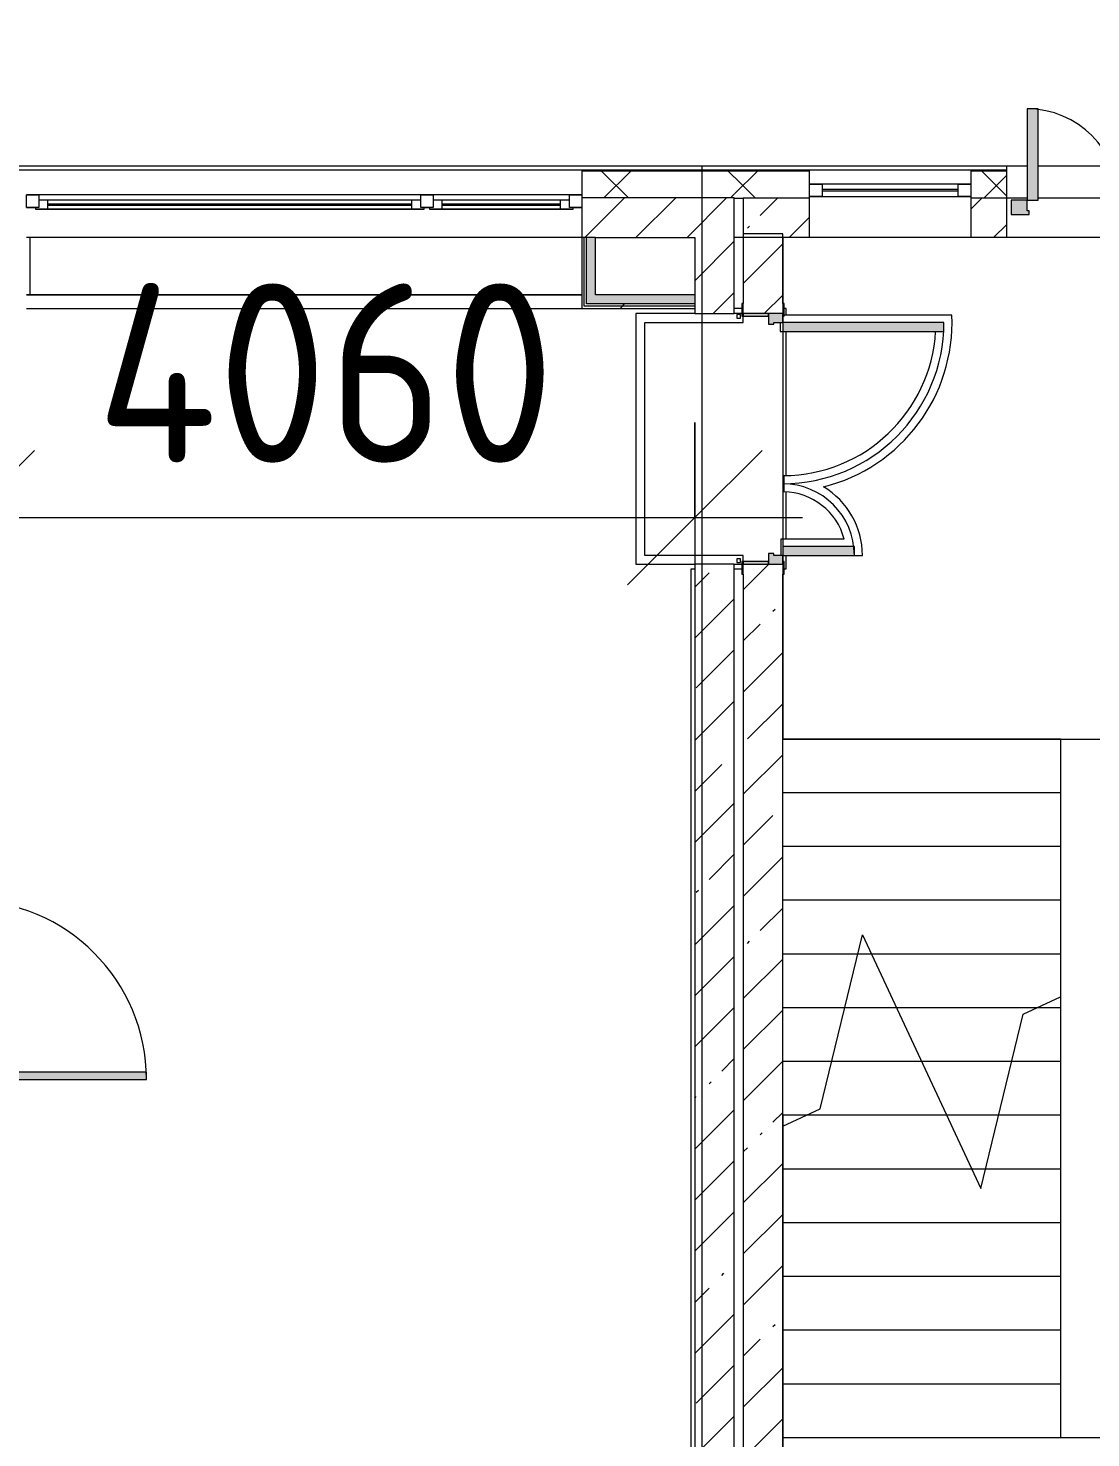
# Model space of a CAD drawing. Header units: millimetres. Extents: x 81425 to 274970, y -8553 to 29000.
# Drawn here: x 182510 to 188439, y 16700 to 24568 of the extents above; entities that cross this region are included whole.
import ezdxf

# ---------------------------------------------------------------- set-up
doc = ezdxf.new("R2010")
doc.units = ezdxf.units.MM
for name, color, linetype, lineweight in [('A-ANNO-DIMS', 7, 'Continuous', 9), ('A-ANNO-DIMS-500', 7, 'Continuous', 9), ('A-GLAZ-3', 7, 'Continuous', 5), ('A-WALL', 7, 'Continuous', 9), ('A-WALL-7', 7, 'Continuous', 5), ('I-WALL-3', 7, 'Continuous', 5), ('S-STRS-3', 7, 'Continuous', 5), ('S-STRS-MBND-1', 7, 'Continuous', 5), ('Оси', 7, 'Continuous', 9)]:
    doc.layers.add(name, color=color, linetype=linetype, lineweight=lineweight)
for name, color, linetype, lineweight, true_color in [('A-DOOR-5', 7, 'Continuous', 5, 0xe2e2e2), ('A-DOOR-6', 7, 'Continuous', 5, 0xaaaaaa), ('A-DOOR-FRAM-3', 7, 'Continuous', 5, 0xe2e2e2), ('A-DOOR-FRAM-4', 7, 'Continuous', 5, 0xaaaaaa), ('A-FLOR-2', 7, 'Continuous', 5, 0xaaaaaa), ('I-WALL-2', 7, 'Continuous', 9, 0xe7e7e7)]:
    doc.layers.add(name, color=color, linetype=linetype, lineweight=lineweight, true_color=true_color)
doc.styles.add('ISOCPEUR_4', font='isocpeur.ttf', dxfattribs={"width": 0.9, "height": 1000})
doc.dimstyles.new('ISO-2_0_0_9К_Средний_округл2_2', dxfattribs={"dimscale": 304.8, "dimtxt": 995.981176, "dimasz": 2.46063, "dimexe": 1.968504, "dimexo": 0, "dimgap": 0, "dimtad": 1, "dimdec": 0, "dimrnd": 10, "dimzin": 0, "dimdsep": 46, "dimtxsty": 'ISOCPEUR_4', "dimblk1": 'OBLIQUE', "dimblk2": 'OBLIQUE', "dimsah": 1, "dimcen": 0.09, "dimdle": 1.968504, "dimazin": 0, "dimtfac": 1, "dimtdec": 4, "dimtix": 1, "dimtmove": 0, "dimatfit": 3, "dimfxl": 1, "dimtvp": 1, "dimtolj": 1, "dimtzin": 0, "dimarcsym": 2})
pattern_1 = [(45, (147960.08, 0), (-285.123, 285.123), []), (45, (148245.2, 0), (-285.123, 285.123), [504.031, -100.806, 16.764, -84.042])]
pattern_2 = [(45, (147960.1, 0), (-353.5534, 353.5534), []), (135, (147960.1, 0), (-353.5534, -353.5534), [])]
pattern_3 = [(45, (147960.1, 0), (-530.33, 530.33), []), (135, (147960.1, 0), (-530.33, -530.33), [])]

# ---------------------------------------------------------------- blocks, each defined once
blk = doc.blocks.new('110_Дверь_СКБ_2Ст - Д-1 Лестничная клетка EIS60-V126-1_8_3_птичка')
at = {"layer": 'A-DOOR-5'}
for points in [[(-587.5, 264.2), (-587.5, 1010), (-637.5, 1010), (-637.5, 110), (-587.5, 110)], [(662.5, 264.2), (662.5, 510), (612.5, 510), (612.5, 110), (662.5, 110)], [(712.5, -110), (712.5, 30), (697.5, 30), (697.5, -110)]]:
    blk.add_hatch(color=256, dxfattribs=at).paths.add_polyline_path(points)
h = blk.add_hatch(color=256, dxfattribs=at)
h.paths.add_polyline_path([(712.5, 98.9), (712.5, 110), (662.5, 110), (662.5, 60), (652.5, 60), (652.5, 30), (712.5, 30)])
h.paths.add_polyline_path([(-627.5, 50), (-627.5, 60), (-637.5, 60), (-637.5, 110), (-687.5, 110), (-687.5, 30), (-627.5, 30)])
at = {"layer": 'A-DOOR-FRAM-3'}
for points in [[(-672.5, 118), (-742.5, 118), (-742.5, 110), (-672.5, 110)], [(767.5, 110), (767.5, 118), (697.5, 118), (697.5, 110), (712.5, 110)], [(-672.5, 30), (-687.5, 30), (-687.5, -110), (-672.5, -110)], [(-672.5, -118), (-672.5, -110), (-742.5, -110), (-742.5, -118), (-686.8, -118)], [(767.5, -110), (697.5, -110), (697.5, -118), (767.5, -118)]]:
    blk.add_hatch(color=256, dxfattribs=at).paths.add_polyline_path(points)
at = {"layer": 'A-DOOR-6'}
for p, q in [((-637.5, 1010), (-637.5, 110)), ((-587.5, 1010), (-637.5, 1010)), ((-587.5, 110), (-587.5, 1010)), ((662.5, 510), (612.5, 510)), ((612.5, 510), (612.5, 110)), ((662.5, 110), (662.5, 510)), ((-637.5, 110), (-587.5, 110)), ((612.5, 110), (662.5, 110))]:
    blk.add_line(p, q, dxfattribs=at)
for centre, radius, start, end in [((-637.5, 110), 900, 0, 90), ((662.5, 110), 400, 90, 180)]:
    blk.add_arc(centre, radius, start, end, dxfattribs=at)
at = {"layer": 'A-DOOR-FRAM-4'}
for p, q in [((-672.5, 118), (-742.5, 118)), ((-742.5, 118), (-742.5, 110)), ((-742.5, 110), (-672.5, 110)), ((-637.5, 110), (-687.5, 110)), ((-687.5, 110), (-687.5, 30)), ((-672.5, 110), (-672.5, 118)), ((-637.5, 60), (-637.5, 110)), ((662.5, 110), (662.5, 60)), ((712.5, 110), (662.5, 110)), ((767.5, 118), (697.5, 118)), ((697.5, 118), (697.5, 110)), ((697.5, 110), (767.5, 110)), ((712.5, 30), (712.5, 110)), ((767.5, 110), (767.5, 118)), ((-687.5, 30), (-627.5, 30)), ((-672.5, 30), (-687.5, 30)), ((-687.5, 30), (-687.5, -110)), ((-672.5, -110), (-672.5, 30)), ((-627.5, 60), (-637.5, 60)), ((-627.5, 30), (-627.5, 60)), ((662.5, 60), (652.5, 60)), ((652.5, 60), (652.5, 30)), ((652.5, 30), (712.5, 30)), ((712.5, 30), (697.5, 30)), ((697.5, 30), (697.5, -110)), ((712.5, -110), (712.5, 30)), ((-672.5, -110), (-742.5, -110)), ((-742.5, -110), (-742.5, -118)), ((-742.5, -118), (-672.5, -118)), ((-687.5, -110), (-672.5, -110)), ((-672.5, -118), (-672.5, -110)), ((697.5, -110), (712.5, -110)), ((767.5, -110), (697.5, -110)), ((697.5, -110), (697.5, -118)), ((697.5, -118), (767.5, -118)), ((767.5, -118), (767.5, -110))]:
    blk.add_line(p, q, dxfattribs=at)
blk = doc.blocks.new('120_Окно_СКБ_2Ст - 120_Окно_СКБ_2Ст 3100х2500 _мал_створка слева_-V127-1_8_3_птичка')
at = {"layer": 'A-GLAZ-3'}
for p, q in [((-1550, -127), (-1550, -57)), ((-1550, -57), (-1480, -57)), ((1550, -57), (-1550, -57)), ((-1480, -57), (-1480, -127)), ((650, -127), (650, -57)), ((650, -57), (720, -57)), ((720, -57), (720, -127)), ((1480, -127), (1480, -57)), ((1480, -57), (1550, -57)), ((1550, -57), (1550, -127)), ((-1480, -127), (-1550, -127)), ((-1550, -127), (-1500, -127)), ((-1480, -127), (-1500, -127)), ((-1500, -127), (-1500, -137)), ((-1500, -137), (670, -137)), ((670, -137), (-1500, -137)), ((650, -87), (-1480, -87)), ((-1480, -87), (-1480, -127)), ((-1430, -137), (-1430, -87)), ((-1430, -107), (600, -107)), ((600, -117), (-1430, -117)), ((600, -137), (600, -87)), ((650, -127), (650, -87)), ((720, -127), (650, -127)), ((670, -127), (650, -127)), ((670, -127), (700, -127)), ((670, -137), (670, -127)), ((720, -127), (700, -127)), ((700, -127), (700, -137)), ((700, -137), (1500, -137)), ((1500, -137), (700, -137)), ((1480, -87), (720, -87)), ((720, -87), (720, -127)), ((770, -137), (770, -87)), ((770, -107), (1430, -107)), ((1430, -117), (770, -117)), ((1430, -137), (1430, -87)), ((1480, -127), (1480, -87)), ((1550, -127), (1480, -127)), ((1500, -127), (1480, -127)), ((1500, -127), (1550, -127)), ((1500, -137), (1500, -127))]:
    blk.add_line(p, q, dxfattribs=at)
blk = doc.blocks.new('110_Дверь_СКБ_1Ст_Внутренняя1 - Д-4к_п__1100x2100h_Артистические EI30-23988509-1_8_3_птичка')
at = {"layer": 'A-DOOR-5'}
h = blk.add_hatch(color=256, dxfattribs=at)
h.paths.add_polyline_path([(537.5, 20), (537.5, 100), (512.5, 100), (512.5, 60), (502.5, 60), (502.5, 20), (522.5, 20)])
h.paths.add_polyline_path([(-477.5, 60), (-487.5, 60), (-487.5, 100), (-512.5, 100), (-512.5, 20), (-477.5, 20), (-477.5, 44)])
at = {"layer": 'A-DOOR-6'}
h = blk.add_hatch(dxfattribs=at)
h.set_pattern_fill('FP_121', color=256, style=0, pattern_type=2)
h.set_pattern_definition([(135, (1751.41, 164.685), (-14.14214, -14.14214), []), (225, (1751.41, 164.685), (14.14214, -14.14214), [])])
h.paths.add_polyline_path([(562.5, 100), (537.5, 100), (537.5, -100), (562.5, -100), (562.5, -72.6)])
at = {"layer": 'A-DOOR-FRAM-3'}
for points in [[(512.5, 156.8), (512.5, 1100), (472.5, 1100), (472.5, 100), (512.5, 100), (512.5, 120)], [(-497.5, 100), (-497.5, 108), (-567.5, 108), (-567.5, 100), (-512.5, 100)], [(592.5, 108), (522.5, 108), (522.5, 100), (592.5, 100)], [(-497.5, -72.6), (-497.5, 20), (-512.5, 20), (-512.5, -100), (-497.5, -100)], [(537.5, -100), (537.5, 20), (522.5, 20), (522.5, -100)], [(-497.5, -108), (-497.5, -100), (-567.5, -100), (-567.5, -108), (-512.5, -108)], [(592.5, -100), (522.5, -100), (522.5, -108), (592.5, -108)]]:
    blk.add_hatch(color=256, dxfattribs=at).paths.add_polyline_path(points)
at = {"layer": 'A-DOOR-FRAM-4'}
h = blk.add_hatch(dxfattribs=at)
h.set_pattern_fill('FP_122', color=256, style=0, pattern_type=2)
h.set_pattern_definition([(45, (-371.384, 164.685), (-14.1421, 14.1421), []), (135, (-371.384, 164.685), (-14.1421, -14.1421), [])])
h.paths.add_polyline_path([(-512.5, -100), (-512.5, 100), (-537.5, 100), (-537.5, -100)])
at = {"layer": 'A-DOOR-6'}
for p, q in [((512.5, 1100), (472.5, 1100)), ((472.5, 1100), (472.5, 100)), ((512.5, 100), (512.5, 1100)), ((472.5, 100), (512.5, 100))]:
    blk.add_line(p, q, dxfattribs=at)
blk.add_arc((512.5, 100), 1000, 90, 180, dxfattribs=at)
at = {"layer": 'A-DOOR-FRAM-4'}
for p, q in [((-497.5, 108), (-567.5, 108)), ((-567.5, 108), (-567.5, 100)), ((-567.5, 100), (-497.5, 100)), ((-512.5, 100), (-537.5, 100)), ((-537.5, 100), (-537.5, -100)), ((-487.5, 100), (-512.5, 100)), ((-512.5, 100), (-512.5, 20)), ((-512.5, -100), (-512.5, 100)), ((-497.5, 100), (-512.5, 100)), ((-512.5, 100), (-512.5, 99)), ((-512.5, 99), (-497.5, 99)), ((-497.5, 100), (-497.5, 108)), ((-497.5, 99), (-497.5, 100)), ((-487.5, 60), (-487.5, 100)), ((512.5, 100), (512.5, 60)), ((537.5, 100), (512.5, 100)), ((592.5, 108), (522.5, 108)), ((522.5, 108), (522.5, 100)), ((537.5, 100), (522.5, 100)), ((522.5, 100), (522.5, 99)), ((522.5, 100), (592.5, 100)), ((522.5, 99), (537.5, 99)), ((537.5, 20), (537.5, 100)), ((562.5, 100), (537.5, 100)), ((537.5, 100), (537.5, -100)), ((537.5, 99), (537.5, 100)), ((562.5, -100), (562.5, 100)), ((592.5, 100), (592.5, 108)), ((-512.5, 20), (-477.5, 20)), ((-497.5, 20), (-512.5, 20)), ((-512.5, 20), (-512.5, -100)), ((-497.5, -100), (-497.5, 20)), ((-477.5, 60), (-487.5, 60)), ((-477.5, 20), (-477.5, 60)), ((512.5, 60), (502.5, 60)), ((502.5, 60), (502.5, 20)), ((502.5, 20), (537.5, 20)), ((537.5, 20), (522.5, 20)), ((522.5, 20), (522.5, -100)), ((537.5, -100), (537.5, 20)), ((-497.5, -100), (-567.5, -100)), ((-567.5, -100), (-567.5, -108)), ((-567.5, -108), (-497.5, -108)), ((-537.5, -100), (-512.5, -100)), ((-512.5, -100), (-497.5, -100)), ((-497.5, -108), (-497.5, -100)), ((522.5, -100), (537.5, -100)), ((592.5, -100), (522.5, -100)), ((522.5, -100), (522.5, -108)), ((522.5, -108), (592.5, -108)), ((537.5, -100), (562.5, -100)), ((592.5, -108), (592.5, -100))]:
    blk.add_line(p, q, dxfattribs=at)
blk = doc.blocks.new('110_Дверь_СКБ_2Ст_Наружная - ДН-1_л__ Двухстворчатая 1350 х3200 _ЛК_ в свету с верхним остеклением 2-22448815-1_8_3_птичка')
at = {"layer": 'A-DOOR-5'}
for points in [[(754.5, -91), (754.5, 869), (694.5, 869), (694.5, -91)], [(-655.5, -91), (-655.5, 419), (-715.5, 419), (-715.5, -91)]]:
    blk.add_hatch(color=256, dxfattribs=at).paths.add_polyline_path(points)
h = blk.add_hatch(color=256, dxfattribs=at)
h.paths.add_polyline_path([(754.5, -171), (844.5, -171), (844.5, -91), (754.5, -91), (754.5, -151), (744.5, -151), (744.5, -171)])
h.paths.add_polyline_path([(-715.5, -171), (-705.5, -171), (-705.5, -151), (-715.5, -151), (-715.5, -91), (-805.5, -91), (-805.5, -171)])
at = {"layer": 'A-DOOR-6'}
for p, q in [((754.5, 869), (694.5, 869)), ((694.5, 869), (694.5, -91)), ((754.5, -91), (754.5, 869)), ((-715.5, 419), (-715.5, -91)), ((-655.5, 419), (-715.5, 419)), ((-655.5, -91), (-655.5, 419)), ((-715.5, -91), (-655.5, -91)), ((694.5, -91), (754.5, -91))]:
    blk.add_line(p, q, dxfattribs=at)
for centre, radius, start, end in [((754.5, -91), 960, 90, 180), ((-715.5, -91), 510, 0, 90)]:
    blk.add_arc(centre, radius, start, end, dxfattribs=at)
at = {"layer": 'A-DOOR-FRAM-4'}
for p, q in [((-715.5, -91), (-805.5, -91)), ((-805.5, -91), (-805.5, -171)), ((-715.5, -151), (-715.5, -91)), ((-705.5, -151), (-715.5, -151)), ((-705.5, -171), (-705.5, -151)), ((754.5, -151), (744.5, -151)), ((744.5, -151), (744.5, -171)), ((754.5, -91), (754.5, -151)), ((844.5, -91), (754.5, -91)), ((844.5, -171), (844.5, -91)), ((-805.5, -171), (-705.5, -171)), ((744.5, -171), (844.5, -171))]:
    blk.add_line(p, q, dxfattribs=at)
blk = doc.blocks.new('120_Окно_СКБ_1Ст - 120_Окно_СКБ_1Ст 900х2500_h_ глухое-23537403-1_8_3_птичка')
at = {"layer": 'A-GLAZ-3'}
for p, q in [((-450, -67), (-450, 3)), ((-450, 3), (-380, 3)), ((450, 3), (-450, 3)), ((-380, 3), (-380, -67)), ((380, -67), (380, 3)), ((380, 3), (450, 3)), ((450, 3), (450, -67)), ((-380, -67), (-450, -67)), ((-450, -67), (450, -67)), ((380, -27), (-380, -27)), ((380, -37), (-380, -37)), ((450, -67), (380, -67))]:
    blk.add_line(p, q, dxfattribs=at)
blk = doc.blocks.new('Зашивка приборов отопления11 - Зашивка приборов отопления-33278624-1_8_3_птичка')
at = {"layer": 'A-WALL-7'}
for p, q in [((37640, 23400), (34540, 23400)), ((34540, 23079), (37640, 23079)), ((37640, 23079), (34540, 23079)), ((34540, 23004), (37640, 23004))]:
    blk.add_line(p, q, dxfattribs=at)
blk = doc.blocks.new('DIMBLOCK180-1_8_3_птичка')
at = {"layer": 'A-ANNO-DIMS-500'}
for p, q in [((182170.1, 22366.8), (182170.1, 21236.4)), ((182170.1, 21836.4), (182170.1, 22366.8)), ((186230.1, 22366.8), (186230.1, 21236.4)), ((186230.1, 21836.4), (186230.1, 22366.8)), ((181570.1, 21836.4), (186830.1, 21836.4))]:
    blk.add_line(p, q, dxfattribs=at)
at = {"layer": 'A-ANNO-DIMS-500', "lineweight": 20}
for p, q in [((182170.1, 21836.4), (182545.1, 22211.4)), ((186230.1, 21836.4), (186605.1, 22211.4)), ((182170.1, 21836.4), (181795.1, 21461.4)), ((186230.1, 21836.4), (185855.1, 21461.4))]:
    blk.add_line(p, q, dxfattribs=at)
at = {"layer": 'A-ANNO-DIMS-500', "color": 0, "insert": (182888.1, 23142.9), "char_height": 1000, "width": 3148.833, "attachment_point": 1, "line_spacing_factor": 1.149209, "style": 'ISOCPEUR_4'}
blk.add_mtext('4060', dxfattribs=at)
blk = doc.blocks.new('_Oblique')
at = {"color": 0, "linetype": 'ByBlock', "lineweight": -2}
blk.add_line((-0.5, -0.5), (0.5, 0.5), dxfattribs=at)

msp = doc.modelspace()

# ---------------------------------------------------------------- hatches: boundary and pattern name
at = {"layer": 'A-WALL-7'}
h = msp.add_hatch(dxfattribs=at)
h.set_pattern_fill('FP_83', color=256, style=0, pattern_type=2)
h.set_pattern_definition(pattern_2)
h.paths.add_polyline_path([(181820.1, 23620), (182500.1, 23620), (182500.1, 23769.7), (181820.1, 23769.7), (181820.1, 23628.5)])
h.paths.add_polyline_path([(186442.8, 23620), (186450.1, 23620), (186450.1, 23769.7), (185600.1, 23769.7), (185600.1, 23620), (186429.8, 23620)])
h = msp.add_hatch(dxfattribs=at)
h.set_pattern_fill('FP_83', color=256, style=0, pattern_type=2)
h.set_pattern_definition(pattern_2)
h.paths.add_polyline_path([(186499.6, 23620), (186870.1, 23620), (186870.1, 23769.7), (186450.1, 23769.7), (186452.4, 23620)])
h.paths.add_polyline_path([(187770.1, 23620), (187970.1, 23620), (187970.1, 23769.7), (187770.1, 23769.7), (187770.1, 23627.7)])
h.paths.add_polyline_path([(189870.1, 23620), (189890.1, 23620), (189890.1, 23769.7), (189670.1, 23769.7), (189670.1, 23620), (189720.1, 23620)])
at = {"layer": 'I-WALL-2'}
for points in [[(185675.1, 23029), (185675.1, 23400), (185625.1, 23400), (185625.1, 23029)], [(185675.1, 23029), (186230.1, 23029), (186230.1, 23079), (185675.1, 23079)]]:
    msp.add_hatch(color=256, dxfattribs=at).paths.add_polyline_path(points)
at = {"layer": 'I-WALL-3'}
h = msp.add_hatch(dxfattribs=at)
h.set_pattern_fill('FP_63', color=256, style=0, pattern_type=2)
h.set_pattern_definition(pattern_1)
h.paths.add_polyline_path([(182226.9, 23400), (182500.1, 23400), (182500.1, 23620), (181570.1, 23619.7), (181570.1, 23400), (182170.1, 23400)])
h.paths.add_polyline_path([(186230.1, 23400), (186450.1, 23400), (186450.1, 23619.7), (186443.1, 23612.7)])
h.paths.add_polyline_path([(186230.1, 23400), (186442.8, 23620), (185600.1, 23619.7), (185600.1, 23400), (185944.8, 23400)])
h = msp.add_hatch(dxfattribs=at)
h.set_pattern_fill('FP_63', color=256, style=0, pattern_type=2)
h.set_pattern_definition(pattern_1)
h.paths.add_polyline_path([(189670.1, 23400), (190120.1, 23400), (190115, 23620), (189670.1, 23619.7)])
h.paths.add_polyline_path([(187970.1, 23400), (187970.1, 23620), (187770.1, 23619.7), (187770.1, 23400), (187803.7, 23400)])
h.paths.add_polyline_path([(186720.1, 23400), (186870.1, 23400), (186870.1, 23620), (186500.1, 23619.7), (186500.1, 23420.3), (186720.1, 23420.3)])
h = msp.add_hatch(dxfattribs=at)
h.set_pattern_fill('FP_63', color=256, style=0, pattern_type=2)
h.set_pattern_definition(pattern_1)
h.paths.add_polyline_path([(186450.1, 15200), (186450.1, 21575.3), (186230.1, 21575.3), (186230.1, 15200)])
h.paths.add_polyline_path([(186450.1, 22975.3), (186450.1, 23400), (186230.1, 23400), (186230.1, 22975.3)])
h = msp.add_hatch(dxfattribs=at)
h.set_pattern_fill('FP_63', color=256, style=0, pattern_type=2)
h.set_pattern_definition(pattern_1)
h.paths.add_polyline_path([(186720.1, 10450), (186718, 12125), (186500.1, 12125), (186500.1, 10450)])
h.paths.add_polyline_path([(186500.1, 13525), (186720.1, 13525), (186720.1, 21575.3), (186500.1, 21575.3), (186500.1, 15593.2)])
h.paths.add_polyline_path([(186720.1, 22975.3), (186720.1, 23420.3), (186500.1, 23420.3), (186500.1, 22975.3), (186670.1, 22975.3)])
h = msp.add_hatch(dxfattribs=at)
h.set_pattern_fill('FP_199', color=256, style=0, pattern_type=2)
h.set_pattern_definition(pattern_3)
h.paths.add_polyline_path([(186210.1, 23004), (186230.1, 23004), (186230.1, 23016.5), (185612.6, 23013.4), (185612.6, 23004), (185944.8, 23004)])
h = msp.add_hatch(dxfattribs=at)
h.set_pattern_fill('FP_199', color=256, style=0, pattern_type=2)
h.set_pattern_definition(pattern_3)
h.paths.add_polyline_path([(186230.1, 23016.5), (186230.1, 23029), (185625.1, 23029), (185625.1, 23016.5), (186210.1, 23016.5)])

# ---------------------------------------------------------------- linework, layer by layer
at = {"layer": 'A-FLOR-2'}
for p, q in [((182520.1, 23400), (182520.1, 23079)), ((185600.1, 23400), (182520.1, 23400)), ((186500.1, 23400), (186450.1, 23400)), ((182520.1, 23079), (185600.1, 23079)), ((185900.1, 22975.3), (185900.1, 21575.3)), ((186230.1, 22975.3), (185900.1, 22975.3)), ((186492.1, 23004), (186450.1, 23004)), ((186492.1, 22975.3), (186450.1, 22975.3)), ((186740.1, 23004), (186728.1, 23004)), ((186740.1, 22965.3), (186740.1, 23004)), ((185950.1, 21625.3), (185950.1, 22925.3)), ((185950.1, 22925.3), (186500.1, 22925.3)), ((186500.1, 22925.3), (186500.1, 22960.3)), ((186706, 22925.3), (186706, 22875.3)), ((187664.2, 22965.3), (186728.1, 22965.3)), ((186706, 22875.3), (186720.1, 22875.3)), ((186720.1, 22875.3), (186720.1, 21715.3)), ((186740.1, 22071.2), (186740.1, 22875.3)), ((186726, 22070.3), (186726, 21980.2)), ((186740.1, 21715.3), (186740.1, 21978.7)), ((187063.5, 21715.3), (186709, 21715.3)), ((186709, 21715.3), (186709, 21625.3)), ((185900.1, 21575.3), (186230.1, 21575.3)), ((186500.1, 21625.3), (185950.1, 21625.3)), ((186450.1, 21575.3), (186492.1, 21575.3)), ((186500.1, 21590.3), (186500.1, 21625.3)), ((186740.1, 21550.3), (186740.1, 21625.3)), ((187120.1, 21625.3), (187165.1, 21625.3)), ((186210.1, 13475), (186210.1, 21550.3)), ((186210.1, 21550.3), (186230.9, 21550.3)), ((186450.1, 21550.3), (186492.1, 21550.3)), ((186728.1, 21550.3), (186740.1, 21550.3))]:
    msp.add_line(p, q, dxfattribs=at)
for centre, radius, start, end in [((186720.1, 22925.3), 945, 283.90489, 2.42594), ((186720.1, 22925.3), 855, 270.39464, 356.64746), ((186720.1, 21625.3), 355, 14.68597, 89.0495), ((186720.1, 21625.3), 445, 0, 59.31464)]:
    msp.add_arc(centre, radius, start, end, dxfattribs=at)
at = {"layer": 'A-WALL'}
for p, q in [((186870.1, 23772.7), (185600.1, 23772.7)), ((186870.1, 23769.7), (185600.1, 23769.7)), ((187970.1, 23772.7), (187770.1, 23772.7)), ((187970.1, 23769.7), (187770.1, 23769.7)), ((186450.1, 23620), (185600.1, 23620)), ((186450.1, 23619.7), (186450.1, 23620)), ((186500.1, 23619.7), (186500.1, 23620)), ((186500.1, 23620), (186870.1, 23620)), ((187770.1, 23620), (187970.1, 23620)), ((185675.1, 23400), (185600.1, 23400)), ((185612.6, 23016.5), (185612.6, 23400)), ((185625.1, 23029), (185625.1, 23400)), ((186230.1, 23016.5), (185612.6, 23016.5)), ((186230.1, 23029), (185625.1, 23029))]:
    msp.add_line(p, q, dxfattribs=at)
at = {"layer": 'A-WALL-7'}
for p, q in [((181819.9, 23799.7), (188085.1, 23799.7)), ((181820.1, 23777.7), (187970.1, 23777.7)), ((185600.1, 23777.7), (185600.1, 23620)), ((186870.1, 23620), (186870.1, 23777.7)), ((187770.1, 23777.7), (187770.1, 23620)), ((187970.1, 23620), (187970.1, 23799.7)), ((188145.1, 23799.7), (189495.1, 23799.7)), ((186450.1, 23619.7), (186500.1, 23619.7)), ((188085.1, 23619.7), (187970.1, 23619.7)), ((189495.1, 23619.7), (188145.1, 23619.7)), ((186465.1, 22969.3), (186465.1, 22949.3)), ((186485.1, 22969.3), (186465.1, 22969.3)), ((186465.1, 22949.3), (186485.1, 22949.3)), ((186485.1, 22949.3), (186485.1, 22969.3)), ((186485.1, 21606.3), (186465.1, 21606.3)), ((186465.1, 21606.3), (186465.1, 21586.3)), ((186465.1, 21586.3), (186485.1, 21586.3)), ((186485.1, 21586.3), (186485.1, 21606.3))]:
    msp.add_line(p, q, dxfattribs=at)
at = {"layer": 'I-WALL-3'}
for p, q in [((185600.1, 23620), (185600.1, 23004)), ((186450.1, 22975.3), (186450.1, 23619.7)), ((186500.1, 23619.7), (186500.1, 23030.3)), ((186870.1, 23400), (186870.1, 23620)), ((187770.1, 23620), (187770.1, 23400)), ((187970.1, 23400), (187970.1, 23620)), ((187970.1, 23620), (188085.1, 23620)), ((188145.1, 23620), (189495.1, 23620)), ((182520.1, 23400), (182500.1, 23400)), ((185675.1, 23400), (186230.1, 23400)), ((185675.1, 23079), (185675.1, 23400)), ((186230.1, 23400), (186230.1, 22975.3)), ((186720.1, 23420.3), (186500.1, 23420.3)), ((189670.1, 23400), (186500.1, 23400)), ((186720.1, 23030.3), (186720.1, 23420.3)), ((186230.1, 23079), (185675.1, 23079)), ((185600.1, 23004), (186230.1, 23004)), ((186230.1, 22975.3), (186450.1, 22975.3)), ((186450.1, 21575.3), (186230.1, 21575.3)), ((186230.1, 21575.3), (186230.1, 13580)), ((186450.1, 13580), (186450.1, 21575.3)), ((186500.1, 21520.3), (186500.1, 13525)), ((186720.1, 15200), (186720.1, 21520.3))]:
    msp.add_line(p, q, dxfattribs=at)
at = {"layer": 'S-STRS-3'}
for p, q in [((188270.1, 20600), (186720.1, 20600)), ((188270.1, 20600), (186720.1, 20600)), ((188270.1, 20600), (188270.1, 20300)), ((188270.1, 20300), (186720.1, 20300)), ((188270.1, 20300), (186720.1, 20300)), ((188270.1, 20300), (188270.1, 20000)), ((188270.1, 20000), (186720.1, 20000)), ((188270.1, 20000), (186720.1, 20000)), ((188270.1, 20000), (188270.1, 19700)), ((188270.1, 19700), (186720.1, 19700)), ((188270.1, 19700), (186720.1, 19700)), ((188270.1, 19700), (188270.1, 19400)), ((187138.6, 19400), (186720.1, 19400)), ((187138.6, 19400), (186720.1, 19400)), ((188270.1, 19400), (187215.3, 19400)), ((188270.1, 19400), (187215.3, 19400)), ((188270.1, 19400), (188270.1, 19161.4)), ((187065.7, 19100), (186720.1, 19100)), ((187065.7, 19100), (186720.1, 19100)), ((188138.4, 19100), (187355.2, 19100)), ((188138.4, 19100), (187355.2, 19100)), ((186992.8, 18800), (186720.1, 18800)), ((186992.8, 18800), (186720.1, 18800)), ((187997.3, 18800), (187495.1, 18800)), ((187997.3, 18800), (187495.1, 18800)), ((186720.1, 18500), (186720.1, 18438.6)), ((186851.7, 18500), (186720.1, 18500)), ((186851.7, 18500), (186720.1, 18500)), ((187924.4, 18500), (187635, 18500)), ((187924.4, 18500), (187635, 18500)), ((187851.5, 18200), (187774.9, 18200)), ((187851.5, 18200), (187774.9, 18200))]:
    msp.add_line(p, q, dxfattribs=at)
at = {"layer": 'S-STRS-MBND-1'}
for p, q in [((186720.1, 23400), (186720.1, 20600)), ((190120.1, 23400), (186720.1, 23400)), ((186720.1, 20600), (188570.1, 20600)), ((186928.6, 18535.9), (187164.9, 19508.1)), ((187164.9, 19508.1), (187825.2, 18091.9)), ((187215.3, 19400), (187138.6, 19400)), ((187215.3, 19400), (187138.6, 19400)), ((188061.5, 19064.1), (188270.1, 19161.4)), ((188270.1, 19161.4), (188270.1, 16700)), ((187355.2, 19100), (187065.7, 19100)), ((187355.2, 19100), (187065.7, 19100)), ((187825.2, 18091.9), (188061.5, 19064.1)), ((188270.1, 19100), (188138.4, 19100)), ((188270.1, 19100), (188138.4, 19100)), ((187495.1, 18800), (186992.8, 18800)), ((187495.1, 18800), (186992.8, 18800)), ((188270.1, 18800), (187997.3, 18800)), ((188270.1, 18800), (187997.3, 18800)), ((186720.1, 18438.6), (186928.6, 18535.9)), ((187635, 18500), (186851.7, 18500)), ((187635, 18500), (186851.7, 18500)), ((188270.1, 18500), (187924.4, 18500)), ((188270.1, 18500), (187924.4, 18500)), ((186720.1, 18438.6), (186720.1, 16700)), ((187774.9, 18200), (186720.1, 18200)), ((187774.9, 18200), (186720.1, 18200)), ((188270.1, 18200), (187851.5, 18200)), ((188270.1, 18200), (187851.5, 18200)), ((188270.1, 17900), (186720.1, 17900)), ((188270.1, 17900), (186720.1, 17900)), ((188270.1, 17600), (186720.1, 17600)), ((188270.1, 17600), (186720.1, 17600)), ((188270.1, 17300), (186720.1, 17300)), ((188270.1, 17300), (186720.1, 17300)), ((188270.1, 17000), (186720.1, 17000)), ((188270.1, 17000), (186720.1, 17000)), ((186720.1, 16700), (186720.1, 15200)), ((188270.1, 16700), (186720.1, 16700)), ((188270.1, 16700), (186720.1, 16700)), ((188570.1, 16700), (188270.1, 16700))]:
    msp.add_line(p, q, dxfattribs=at)
at = {"layer": 'Оси'}
msp.add_line((186270.1, 11299.7), (186270.1, 23799.7), dxfattribs=at)

# ---------------------------------------------------------------- block references
at = {"layer": 'A-DOOR-6'}
msp.add_blockref('110_Дверь_СКБ_2Ст_Наружная - ДН-1_л__ Двухстворчатая 1350 х3200 _ЛК_ в свету с верхним остеклением 2-22448815-1_8_3_птичка', (188800.6, 23698.7), dxfattribs=at)
at = {"layer": 'A-DOOR-6', "rotation": 269.9999999999999}
for name, p in [('110_Дверь_СКБ_2Ст - Д-1 Лестничная клетка EIS60-V126-1_8_3_птичка', (186610.1, 22287.8)), ('110_Дверь_СКБ_1Ст_Внутренняя1 - Д-4к_п__1100x2100h_Артистические EI30-23988509-1_8_3_птичка', (182070.1, 19212.5))]:
    msp.add_blockref(name, p, dxfattribs=at)
at = {"layer": 'A-GLAZ-3'}
for name, p in [('120_Окно_СКБ_1Ст - 120_Окно_СКБ_1Ст 900х2500_h_ глухое-23537403-1_8_3_птичка', (187320.1, 23694.7)), ('120_Окно_СКБ_2Ст - 120_Окно_СКБ_2Ст 3100х2500 _мал_створка слева_-V127-1_8_3_птичка', (184050.1, 23694.7))]:
    msp.add_blockref(name, p, dxfattribs=at)
at = {"layer": 'A-WALL-7'}
msp.add_blockref('Зашивка приборов отопления11 - Зашивка приборов отопления-33278624-1_8_3_птичка', (147960.1, 0), dxfattribs=at)

# ---------------------------------------------------------------- dimensions: what is measured, and where the dimension line sits
at = {"layer": 'A-ANNO-DIMS'}
dim = msp.add_linear_dim(base=(186230.1, 21836.4), p1=(182170.1, 22366.8), p2=(186230.1, 22366.8), dimstyle='ISO-2_0_0_9К_Средний_округл2_2', override={"dimpost": '<>', "dimfxl": 4060}, dxfattribs=at)
dim.commit()
dim.dimension.update_dxf_attribs({"geometry": 'DIMBLOCK180-1_8_3_птичка', "text_midpoint": (184200.1, 22336.4)})

doc.saveas('drawing.dxf')
